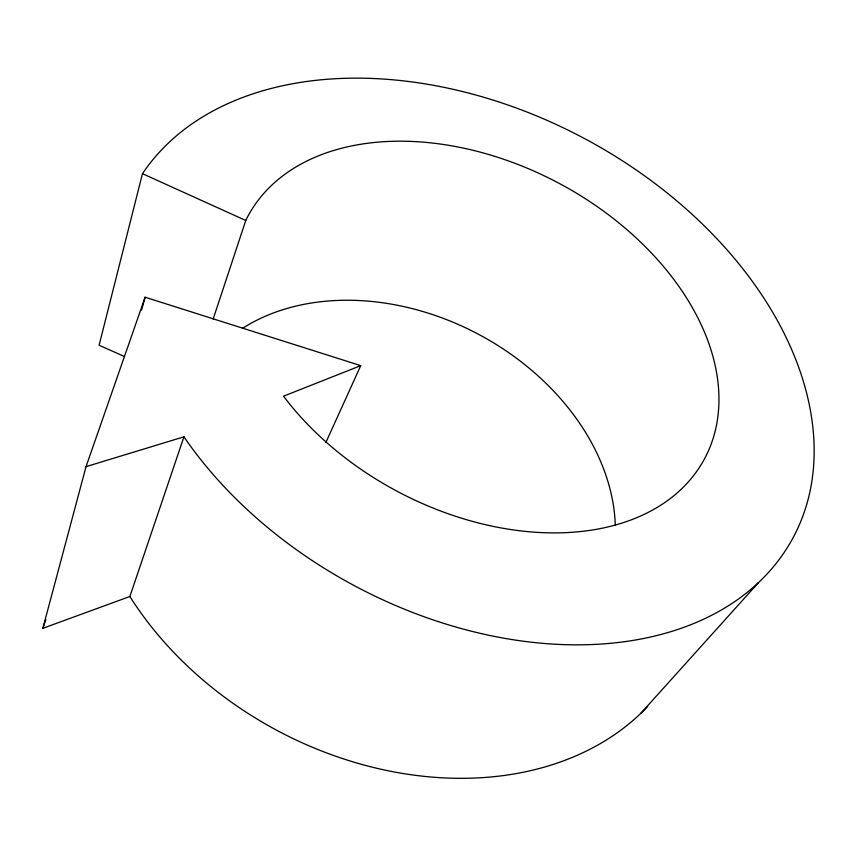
<?xml version="1.0" encoding="UTF-8"?>
<svg xmlns="http://www.w3.org/2000/svg" width="857" height="857" viewBox="0 0 857 857"><rect width="100%" height="100%" fill="white"/><g stroke="black" fill="none" stroke-linecap="round" stroke-linejoin="round"><path stroke-width="1.29" d="M647.538 706.607A323.046 246.784 28.3 0 1 129.868 596.504L42.85 628.31L86.032 466.658L183.944 436.824A364.493 249.751 28.2 0 0 568.834 644.753A364.493 249.751 28.2 0 0 814.15 450.193A373.416 256.232 27.9 0 0 535.625 115.513A373.416 256.232 27.9 0 0 142.466 173.682L99.101 345.253L124.49 356.533M141.544 310.116L145.112 297.218L360.733 365.639L325.917 442.383M213.136 319.072L245.766 220.474A258.557 175.267 27.9 0 1 524.998 167.276A258.557 175.267 27.9 0 1 718.091 414.777A255.847 173.371 28 0 1 542.502 532.647A255.847 173.371 28 0 1 283.538 396.191L360.733 365.639M129.868 596.504L183.944 436.824M42.85 628.31L45.882 619.45M86.032 466.658L145.112 297.218M640.79 713.378L758.595 582.492M142.466 173.682L245.766 220.474M242.424 328.381A229.59 173.842 27.9 0 1 477.938 333.984A229.59 173.842 27.9 0 1 615.305 525.48"/></g></svg>
